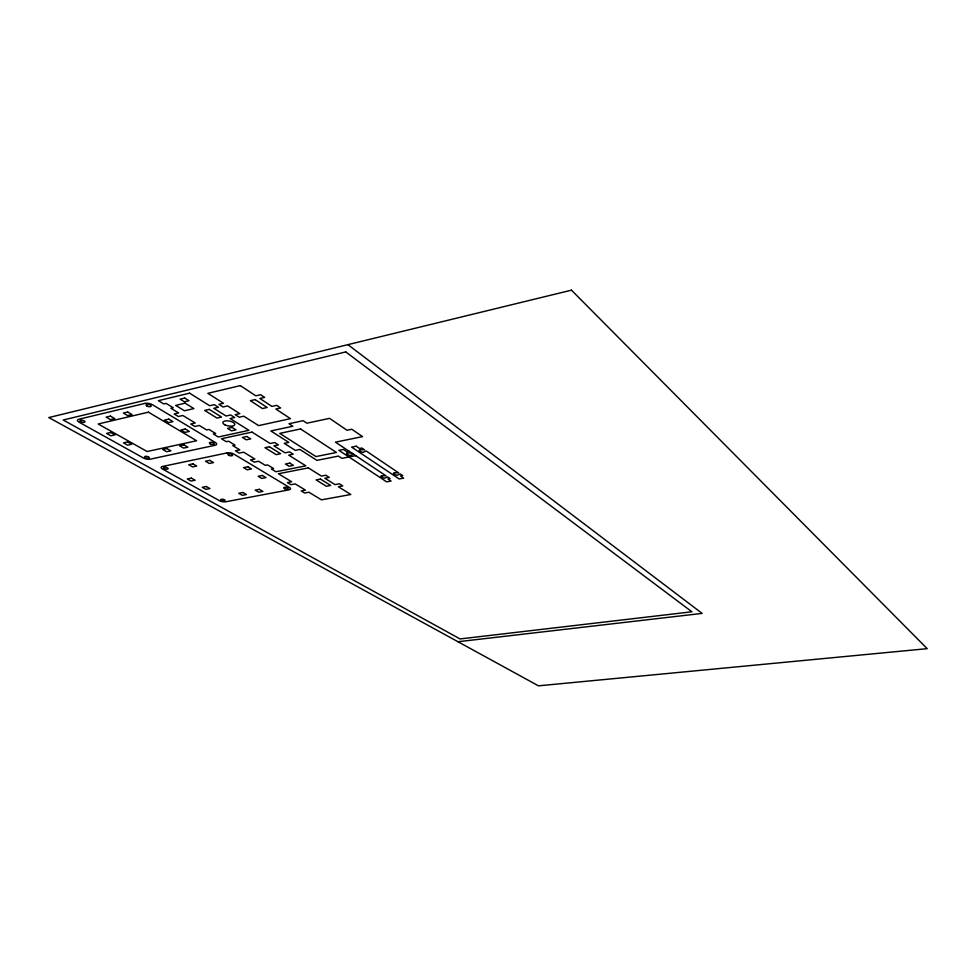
<?xml version="1.0" encoding="UTF-8"?>
<svg xmlns="http://www.w3.org/2000/svg" width="976" height="976" viewBox="0 0 976 976"><rect width="100%" height="100%" fill="white"/><g stroke="black" fill="none" stroke-linecap="round" stroke-linejoin="round"><path stroke-width="1.46" d="M349.042 451.254L346.785 451.705L343.369 449.436L338.867 450.339L386.667 481.851L391.059 481.046L387.899 478.948L390.107 478.545L387.631 476.898L384.337 478.264L380.896 476.8L381.86 476.63L380.969 476.032L382.714 475.715L386.045 475.849L335.439 442.165L362.547 436.626L351.811 429.257L347.029 430.257L329.546 418.338L306.903 423.206L303.109 420.68L289.006 423.743L292.824 426.231L270.852 430.953L288.798 442.396L284.26 443.336L295.338 450.375L299.852 449.448L316.932 460.355L338.465 456.073L341.954 458.366L355.728 455.646M351.689 453.023L348.261 452.888L346.48 453.242L347.432 453.864L346.456 454.06L350.079 455.609L353.385 454.145M457.976 641.732L702.147 613.404L347.907 344.65M571.472 290.165L48.8 417.557L538.471 685.835L927.2 648.662L571.472 290.165M345.772 351.921L63.196 420.009L460.013 638.938L691.911 611.793L345.772 351.921M145.034 403.381L78.788 419.253A5.161 1.976 12 0 0 78.995 422.132L143.496 458.037A4.856 1.818 10.7 0 0 150.255 459.159L215.074 445.288A4.953 1.952 10.1 0 0 215.44 442.555L152.354 404.662A5.258 2.123 11.5 0 0 145.034 403.381M189.612 393.169L158.368 400.672L163.761 403.942L166.079 403.381L173.203 407.712L170.885 408.249L178.632 412.946L174.167 413.983L178.364 416.508L182.817 415.483L195.212 422.986L190.771 423.999L194.858 426.463L199.287 425.463L206.705 429.952L208.998 429.44L215.659 433.49L213.366 433.991L218.319 436.992L248.929 430.318L230.116 418.533L234.679 417.508L230.653 414.971L226.078 416.008L213.817 408.322L218.404 407.26L214.269 404.662L209.669 405.723L189.612 393.169M184.708 398.049L180.133 399.135L184.391 401.77L188.966 400.697L184.708 398.049M110.422 416.13L106.152 417.142L110.508 419.631L114.778 418.619L110.422 416.13M127.71 412.018L123.366 413.055L127.697 415.581L132.041 414.556L127.71 412.018M240.328 385.618L207.851 393.328L223.516 403.283L218.88 404.357L223.004 406.968L227.64 405.906L239.815 413.653L235.204 414.69L239.218 417.228L243.817 416.203L258.616 425.609L290.458 418.655L275.854 409.029L280.612 407.968L276.659 405.345L271.901 406.419L259.872 398.489L264.655 397.391L260.604 394.707L255.81 395.817L240.328 385.618M185.098 403.173L175.668 405.406L184.464 410.774L193.882 408.59L185.098 403.173M148.425 412.165L98.198 423.987L147.108 451.522L196.603 440.749L148.425 412.165M209.23 409.383L204.679 410.432L216.977 418.07L221.515 417.033L209.23 409.383M110.788 432.466L106.616 433.417L110.861 435.796L115.034 434.845L110.788 432.466M168.787 419.119L164.383 420.131L168.567 422.62L172.959 421.608L168.787 419.119M255.114 399.587L250.368 400.685L262.434 408.554L267.156 407.492L255.114 399.587M127.624 441.921L123.464 442.848L127.612 445.166L131.76 444.239L127.624 441.921M185.318 428.989L180.938 429.977L185.013 432.392L189.381 431.416L185.318 428.989M232.032 427.403L227.53 428.391L231.483 430.831L235.985 429.855L232.032 427.403M166.908 448.533L162.711 449.448L166.713 451.729L170.91 450.827L166.908 448.533M183.903 444.849L179.633 445.776L183.61 448.094L187.88 447.167L183.903 444.849M252.015 432.112L221.43 438.749L226.322 441.713L228.591 441.213L235.057 445.141L232.788 445.617L239.815 449.887L235.448 450.802L239.254 453.096L243.61 452.181L254.882 459.013L250.539 459.903L254.248 462.136L258.591 461.258L265.326 465.345L267.57 464.893L273.634 468.565L271.401 469.017L275.903 471.75L305.83 465.833L288.725 455.121L293.19 454.206L289.53 451.9L285.065 452.815L273.939 445.849L278.428 444.91L274.683 442.543L270.181 443.494L252.015 432.112M246.879 436.479L242.402 437.443L246.269 439.822L250.734 438.871L246.879 436.479M300.584 428.952L279.758 433.381L315.943 456.573L336.439 452.474L300.584 428.952M227.066 452.925L162.553 466.443A4.77 1.769 10.3 0 0 162.406 468.956L219.539 500.737A4.514 1.635 9.2 0 0 225.834 501.762L288.872 489.879A4.599 1.745 8.5 0 0 289.518 487.475L233.85 454.072A4.856 1.891 9.7 0 0 227.066 452.925M269.461 446.788L264.996 447.716L276.171 454.645L280.612 453.73L269.461 446.788M192.894 463.856L188.722 464.735L192.565 466.918L196.725 466.064L192.894 463.856M209.718 460.367L205.485 461.245L209.315 463.466L213.537 462.587L209.718 460.367M191.381 478.142L187.307 478.96L191.064 481.07L195.127 480.253L191.381 478.142M247.819 466.76L243.536 467.614L247.221 469.81L251.491 468.956L247.819 466.76M356.179 446.203L351.628 447.118L399.184 478.96L403.613 478.142L400.477 476.032L402.71 475.617L400.245 473.958L396.903 475.336L393.462 473.86L394.426 473.677L393.548 473.079L395.317 472.75L398.659 472.884L366.183 450.961L362.828 452.449L359.205 450.875L360.193 450.68L359.241 450.046L361.047 449.692L364.499 449.826L361.864 448.045L359.583 448.496L356.179 446.203M289.823 463.136L285.419 464.015L289.018 466.235L293.41 465.357L289.823 463.136M206.265 486.512L202.215 487.305L205.899 489.354L209.938 488.561L206.265 486.512M262.398 475.458L258.152 476.3L261.751 478.435L265.997 477.606L262.398 475.458M308.331 467.882L278.428 473.75L291.678 481.778L287.408 482.595L290.897 484.706L295.167 483.889L305.488 490.147L301.23 490.952L304.646 493.002L308.892 492.209L321.47 499.846L350.799 494.515L338.379 486.731L342.747 485.914L339.404 483.803L335.024 484.621L324.837 478.24L329.229 477.398L325.801 475.239L321.397 476.081L308.331 467.882M242.829 492.502L238.742 493.283L242.292 495.308L246.379 494.527L242.829 492.502M259.348 489.342L255.2 490.135L258.725 492.185L262.873 491.392L259.348 489.342M320.457 479.07L316.102 479.899L326.326 486.255L330.669 485.438L320.457 479.07M225.102 424.938A6.112 2.501 10.1 0 0 234.789 424.719A6.112 2.501 10.1 0 0 226.53 420.815A6.112 2.501 10.1 0 0 225.102 424.938M164.444 468.773A2.379 0.891 10.3 0 0 168.153 468.7A2.379 0.891 10.3 0 0 164.834 467.284A2.379 0.891 10.3 0 0 164.444 468.773M228.774 455.365A2.428 0.952 9.7 0 0 232.617 455.292A2.428 0.952 9.7 0 0 229.336 453.803A2.428 0.952 9.7 0 0 228.774 455.365M284.65 488.695A2.306 0.866 8.5 0 0 288.249 488.525A2.306 0.866 8.5 0 0 285.041 487.231A2.306 0.866 8.5 0 0 284.65 488.695M221.65 500.627A2.257 0.817 9.2 0 0 225.102 500.468A2.257 0.817 9.2 0 0 221.881 499.224A2.257 0.817 9.2 0 0 221.65 500.627M145.546 457.829A2.428 0.915 10.7 0 0 149.304 457.756A2.428 0.915 10.7 0 0 145.9 456.292A2.428 0.915 10.7 0 0 145.546 457.829M210.328 443.909A2.477 0.976 10.1 0 0 214.232 443.824A2.477 0.976 10.1 0 0 210.865 442.287A2.477 0.976 10.1 0 0 210.328 443.909M147.156 406.175A2.623 1.061 11.5 0 0 151.219 406.077A2.623 1.061 11.5 0 0 147.547 404.381A2.623 1.061 11.5 0 0 147.156 406.175M80.959 421.839A2.586 0.988 12 0 0 84.985 421.876A2.586 0.988 12 0 0 81.472 420.205A2.586 0.988 12 0 0 80.959 421.839"/></g></svg>
